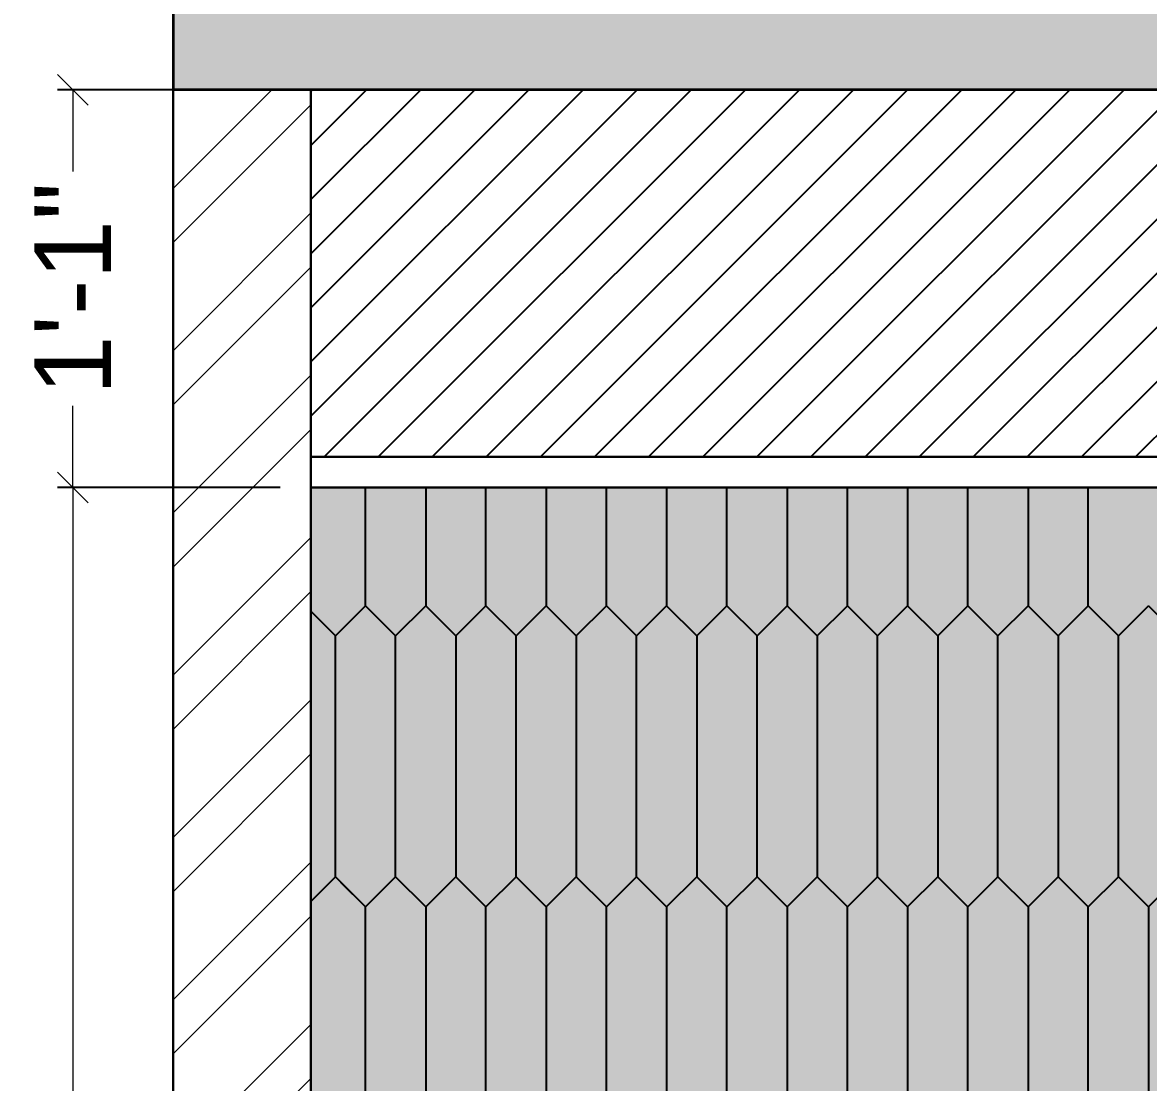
# Model space of a CAD drawing. Header units: millimetres. Extents: x 56222 to 3066687, y -650199 to -121287.
# Drawn here: x 148977.6 to 149014.39, y -183441.85 to -183407.21 of the extents above; entities that cross this region are included whole.
import ezdxf

# ---------------------------------------------------------------- set-up
doc = ezdxf.new("R2010")
doc.units = ezdxf.units.MM
doc.header["$MEASUREMENT"] = 0
doc.header["$PDMODE"] = 35
doc.layers.get('Defpoints').update_dxf_attribs({"color": 220})
for name, color, linetype, lineweight in [('dim05', 1, 'Continuous', 13), ('SECTION ( HATCH  )', 252, 'Continuous', 9), ('wall', 7, 'Continuous', 30), ('XX~SLAB ( BEAM )~ ( DIM )', 7, 'Continuous', 9)]:
    doc.layers.add(name, color=color, linetype=linetype, lineweight=lineweight)
doc.layers.add('hatch', color=253, linetype='Continuous', lineweight=0, transparency=0.4)
doc.styles.add('Arial', font='arial.ttf')
doc.styles.get("Standard").update_dxf_attribs({"font": 'arial.ttf', "height": 6})
doc.dimstyles.new('ISO-25', dxfattribs={"dimtxt": 2.5, "dimasz": 1, "dimexe": 0.5, "dimexo": 1, "dimtad": 0, "dimdec": 1, "dimlunit": 4, "dimtxsty": 'Standard', "dimblk": 'OBLIQUE', "dimcen": 2.5, "dimclrd": 1, "dimclre": 1, "dimclrt": 5, "dimadec": 0, "dimazin": 0, "dimtfac": 1, "dimtdec": 1, "dimtmove": 0, "dimatfit": 3, "dimfxl": 1, "dimlwd": -1, "dimarcsym": 0})

# ---------------------------------------------------------------- blocks, each defined once
blk = doc.blocks.new('_Oblique')
at = {"layer": 'wall', "color": 0, "lineweight": -2}
blk.add_line((-0.5, -0.5), (0.5, 0.5), dxfattribs=at)
blk = doc.blocks.new('*D916')
at = {"layer": 'Defpoints', "color": 0, "lineweight": 25, "transparency": 16777216}
for p in [(148979.239, -183422.411), (148987.018, -183422.411), (148987.018, -183480.167)]:
    blk.add_point(p, dxfattribs=at)
at = {"layer": 'dim05', "color": 1, "linetype": 'Continuous', "lineweight": -2, "transparency": 16777216}
for p, q in [((148986.018, -183422.411), (148978.739, -183422.411)), ((148986.018, -183480.167), (148978.739, -183480.167))]:
    blk.add_line(p, q, dxfattribs=at)
at = {"layer": 'dim05', "color": 1, "linetype": 'Continuous', "transparency": 16777216}
for p, q in [((148979.239, -183422.411), (148979.239, -183446.32)), ((148979.239, -183480.167), (148979.239, -183456.258))]:
    blk.add_line(p, q, dxfattribs=at)
at = {"layer": 'dim05', "color": 1, "transparency": 16777216}
for p, rotation in [((148979.239, -183422.411), 90), ((148979.239, -183480.167), 270)]:
    blk.add_blockref('_Oblique', p, dxfattribs=dict(at, rotation=rotation))
at = {"layer": 'dim05', "color": 5, "lineweight": 25, "transparency": 16777216, "insert": (148979.239, -183451.289), "char_height": 2.5, "attachment_point": 5, "rotation": 90, "style": 'Arial'}
blk.add_mtext('4\'-10"', dxfattribs=at)
blk = doc.blocks.new('*D924')
at = {"layer": 'Defpoints', "color": 0, "lineweight": 25, "transparency": 16777216}
for p in [(148979.239, -183409.411), (148987.018, -183409.411), (148987.018, -183422.411)]:
    blk.add_point(p, dxfattribs=at)
at = {"layer": 'dim05', "color": 1, "linetype": 'Continuous', "lineweight": -2, "transparency": 16777216}
for p, q in [((148986.018, -183409.411), (148978.739, -183409.411)), ((148986.018, -183422.411), (148978.739, -183422.411))]:
    blk.add_line(p, q, dxfattribs=at)
at = {"layer": 'dim05', "color": 1, "linetype": 'Continuous', "transparency": 16777216}
for p, q in [((148979.239, -183409.411), (148979.239, -183412.081)), ((148979.239, -183422.411), (148979.239, -183419.741))]:
    blk.add_line(p, q, dxfattribs=at)
at = {"layer": 'dim05', "color": 1, "transparency": 16777216}
for p, rotation in [((148979.239, -183409.411), 90), ((148979.239, -183422.411), 270)]:
    blk.add_blockref('_Oblique', p, dxfattribs=dict(at, rotation=rotation))
at = {"layer": 'dim05', "color": 5, "lineweight": 25, "transparency": 16777216, "insert": (148979.239, -183415.911), "char_height": 2.5, "attachment_point": 5, "rotation": 90, "style": 'Arial'}
blk.add_mtext('1\'-1"', dxfattribs=at)

msp = doc.modelspace()

# ---------------------------------------------------------------- hatches: boundary and pattern name
at = {"layer": 'hatch'}
h = msp.add_hatch(dxfattribs=at)
h.set_pattern_fill('AR-CONC', color=256, scale=0.5)
h.set_pattern_definition([(50, (3319.8048, -5346.5906), (3.586300913, -0.313760675), [0.375, -4.125]), (355, (3319.8048, -5346.5906), (-0.69375667, 3.76096067), [0.3, -3.3]), (100.4514445, (3320.1037, -5346.6168), (2.892544234, 3.447199955), [0.31870096, -3.50571056]), (46.1842, (3319.805, -5345.5906), (5.33620665, -0.8275964), [0.5625, -6.1875]), (96.6356355, (3320.2495, -5345.6596), (4.67330973, 4.870593), [0.47805171, -5.2585688]), (351.184164, (3319.805, -5345.5906), (4.67330973, 4.870593), [0.45, -4.95]), (21, (3320.3048, -5345.8406), (2.98453526, -2.013094453), [0.375, -4.125]), (326, (3320.3048, -5345.8406), (1.21657666, 3.625750225), [0.3, -3.3]), (71.4514447, (3320.5535, -5346.0084), (4.201111884, 1.612655764), [0.31870095, -3.50571056]), (37.5, (3319.8048, -5346.5906), (0.0607992766, 1.664469269), [0, -3.26, 0, -3.35, 0, -3.3125]), (7.5, (3319.8048, -5346.5906), (1.315347687, 1.97205856), [0, -1.91, 0, -3.185, 0, -1.2625]), (327.5, (3318.6898, -5346.5906), (2.669112181, -0.112774359), [0, -1.25, 0, -3.9, 0, -5.175]), (317.5, (3318.1898, -5346.5906), (2.915930847, 0.500524912), [0, -1.625, 0, -2.59, 0, -3.675])])
h.paths.add_polyline_path([(149066.518, -183409.411), (149066.518, -183404.351), (148982.518, -183404.351), (148982.518, -183409.411)])
at = {"layer": 'hatch', "ltscale": 10}
h = msp.add_hatch(dxfattribs=at)
h.set_pattern_fill('ANSI32', color=256, scale=10, style=0)
h.set_pattern_definition([(45, (3319.805, -5340.6507), (-2.65165043, 2.65165043), []), (45, (3321.5726, -5340.6507), (-2.65165043, 2.65165043), [])])
h.paths.add_polyline_path([(148982.518, -183530.411), (148987.018, -183530.411), (148987.018, -183409.411), (148982.518, -183409.411)])
h.paths.add_polyline_path([(149066.518, -183409.411), (149062.018, -183409.411), (149062.018, -183530.411), (149066.518, -183530.411)])
at = {"layer": 'hatch', "linetype": 'Continuous', "lineweight": 25}
h = msp.add_hatch(dxfattribs=at)
h.set_pattern_fill('ANSI31', color=6, scale=10)
h.set_pattern_definition([(45, (-4402.383, -2517.6737), (-0.8838834765, 0.8838834765), [])])
h.paths.add_polyline_path([(149062.018, -183409.411), (148987.018, -183409.411), (148987.018, -183421.411), (149062.018, -183421.411)])
at = {"layer": 'SECTION ( HATCH  )', "linetype": 'Continuous', "lineweight": 25, "transparency": 33554641}
h = msp.add_hatch(color=34, dxfattribs=at)
h.dxf.hatch_style = 1
h.paths.add_polyline_path([(149026.018, -183422.411), (149024.23, -183422.411), (149024.23, -183426.275), (149025.214, -183427.259), (149026.018, -183426.455)])
h.paths.add_polyline_path([(149024.23, -183426.275), (149024.23, -183422.411), (149022.262, -183422.411), (149022.262, -183426.275), (149023.246, -183427.259)])
h.paths.add_polyline_path([(149022.262, -183426.275), (149022.262, -183422.411), (149020.294, -183422.411), (149020.294, -183426.275), (149021.278, -183427.259)])
h.paths.add_polyline_path([(149020.294, -183426.275), (149020.294, -183422.411), (149018.326, -183422.411), (149018.326, -183426.275), (149019.31, -183427.259)])
h.paths.add_polyline_path([(149018.326, -183422.411), (149016.358, -183422.411), (149016.358, -183426.275), (149017.342, -183427.259), (149018.326, -183426.275)])
h.paths.add_polyline_path([(149016.358, -183422.411), (149014.39, -183422.411), (149014.39, -183426.275), (149015.374, -183427.259), (149016.358, -183426.275)])
h.paths.add_polyline_path([(149014.39, -183422.411), (149012.422, -183422.411), (149012.422, -183426.275), (149013.406, -183427.259), (149014.39, -183426.275)])
h.paths.add_polyline_path([(149012.422, -183422.411), (149010.454, -183422.411), (149010.454, -183426.275), (149011.438, -183427.259), (149012.422, -183426.275)])
h.paths.add_polyline_path([(149010.454, -183422.411), (149008.486, -183422.411), (149008.486, -183426.275), (149009.47, -183427.259), (149010.454, -183426.275)])
h.paths.add_polyline_path([(149008.486, -183422.411), (149006.518, -183422.411), (149006.518, -183426.275), (149007.502, -183427.259), (149008.486, -183426.275)])
h.paths.add_polyline_path([(149006.518, -183422.411), (149004.55, -183422.411), (149004.55, -183426.275), (149005.534, -183427.259), (149006.518, -183426.275)])
h.paths.add_polyline_path([(149004.55, -183422.411), (149002.582, -183422.411), (149002.582, -183426.275), (149003.566, -183427.259), (149004.55, -183426.275)])
h.paths.add_polyline_path([(149002.582, -183422.411), (149000.614, -183422.411), (149000.614, -183426.275), (149001.598, -183427.259), (149002.582, -183426.275)])
h.paths.add_polyline_path([(149000.614, -183422.411), (148998.646, -183422.411), (148998.646, -183426.275), (148999.63, -183427.259), (149000.614, -183426.275)])
h.paths.add_polyline_path([(148998.646, -183422.411), (148996.678, -183422.411), (148996.678, -183426.275), (148997.662, -183427.259), (148998.646, -183426.275)])
h.paths.add_polyline_path([(148996.678, -183422.411), (148994.71, -183422.411), (148994.71, -183426.275), (148995.694, -183427.259), (148996.678, -183426.275)])
h.paths.add_polyline_path([(148994.71, -183422.411), (148992.742, -183422.411), (148992.742, -183426.275), (148993.726, -183427.259), (148994.71, -183426.275)])
h.paths.add_polyline_path([(148992.742, -183422.411), (148990.774, -183422.411), (148990.774, -183426.275), (148991.758, -183427.259), (148992.742, -183426.275)])
h.paths.add_polyline_path([(148990.774, -183422.411), (148988.806, -183422.411), (148988.806, -183426.275), (148989.79, -183427.259), (148990.774, -183426.275)])
h.paths.add_polyline_path([(148988.806, -183422.411), (148987.018, -183422.411), (148987.018, -183426.455), (148987.822, -183427.259), (148988.806, -183426.275)])
h.paths.add_polyline_path([(149026.018, -183426.455), (149025.214, -183427.259), (149025.214, -183435.131), (149026.018, -183435.935)])
h.paths.add_polyline_path([(149025.214, -183427.259), (149024.23, -183426.275), (149023.246, -183427.259), (149023.246, -183435.131), (149024.23, -183436.115), (149025.214, -183435.131)])
h.paths.add_polyline_path([(149023.246, -183427.259), (149022.262, -183426.275), (149021.278, -183427.259), (149021.278, -183435.131), (149022.262, -183436.115), (149023.246, -183435.131)])
h.paths.add_polyline_path([(149021.278, -183427.259), (149020.294, -183426.275), (149019.31, -183427.259), (149019.31, -183435.131), (149020.294, -183436.115), (149021.278, -183435.131)])
h.paths.add_polyline_path([(149019.31, -183427.259), (149018.326, -183426.275), (149017.342, -183427.259), (149017.342, -183435.131), (149018.326, -183436.115), (149019.31, -183435.131)])
h.paths.add_polyline_path([(149017.342, -183427.259), (149016.358, -183426.275), (149015.374, -183427.259), (149015.374, -183435.131), (149016.358, -183436.115), (149017.342, -183435.131)])
h.paths.add_polyline_path([(149015.374, -183427.259), (149014.39, -183426.275), (149013.406, -183427.259), (149013.406, -183435.131), (149014.39, -183436.115), (149015.374, -183435.131)])
h.paths.add_polyline_path([(149013.406, -183427.259), (149012.422, -183426.275), (149011.438, -183427.259), (149011.438, -183435.131), (149012.422, -183436.115), (149013.406, -183435.131)])
h.paths.add_polyline_path([(149011.438, -183427.259), (149010.454, -183426.275), (149009.47, -183427.259), (149009.47, -183435.131), (149010.454, -183436.115), (149011.438, -183435.131)])
h.paths.add_polyline_path([(149009.47, -183427.259), (149008.486, -183426.275), (149007.502, -183427.259), (149007.502, -183435.131), (149008.486, -183436.115), (149009.47, -183435.131)])
h.paths.add_polyline_path([(149007.502, -183427.259), (149006.518, -183426.275), (149005.534, -183427.259), (149005.534, -183435.131), (149006.518, -183436.115), (149007.502, -183435.131)])
h.paths.add_polyline_path([(149005.534, -183427.259), (149004.55, -183426.275), (149003.566, -183427.259), (149003.566, -183435.131), (149004.55, -183436.115), (149005.534, -183435.131)])
h.paths.add_polyline_path([(149003.566, -183427.259), (149002.582, -183426.275), (149001.598, -183427.259), (149001.598, -183435.131), (149002.582, -183436.115), (149003.566, -183435.131)])
h.paths.add_polyline_path([(149001.598, -183427.259), (149000.614, -183426.275), (148999.63, -183427.259), (148999.63, -183435.131), (149000.614, -183436.115), (149001.598, -183435.131)])
h.paths.add_polyline_path([(148999.63, -183427.259), (148998.646, -183426.275), (148997.662, -183427.259), (148997.662, -183435.131), (148998.646, -183436.115), (148999.63, -183435.131)])
h.paths.add_polyline_path([(148997.662, -183427.259), (148996.678, -183426.275), (148995.694, -183427.259), (148995.694, -183435.131), (148996.678, -183436.115), (148997.662, -183435.131)])
h.paths.add_polyline_path([(148995.694, -183427.259), (148994.71, -183426.275), (148993.726, -183427.259), (148993.726, -183435.131), (148994.71, -183436.115), (148995.694, -183435.131)])
h.paths.add_polyline_path([(148993.726, -183427.259), (148992.742, -183426.275), (148991.758, -183427.259), (148991.758, -183435.131), (148992.742, -183436.115), (148993.726, -183435.131)])
h.paths.add_polyline_path([(148991.758, -183427.259), (148990.774, -183426.275), (148989.79, -183427.259), (148989.79, -183435.131), (148990.774, -183436.115), (148991.758, -183435.131)])
h.paths.add_polyline_path([(148989.79, -183427.259), (148988.806, -183426.275), (148987.822, -183427.259), (148987.822, -183435.131), (148988.806, -183436.115), (148989.79, -183435.131)])
h.paths.add_polyline_path([(148987.822, -183427.259), (148987.018, -183426.455), (148987.018, -183435.935), (148987.822, -183435.131)])
h.paths.add_polyline_path([(149026.018, -183435.935), (149025.214, -183435.131), (149024.23, -183436.115), (149024.23, -183443.987), (149025.214, -183444.971), (149026.018, -183444.167)])
h.paths.add_polyline_path([(149024.23, -183436.115), (149023.246, -183435.131), (149022.262, -183436.115), (149022.262, -183443.987), (149023.246, -183444.971), (149024.23, -183443.987)])
h.paths.add_polyline_path([(149022.262, -183436.115), (149021.278, -183435.131), (149020.294, -183436.115), (149020.294, -183443.987), (149021.278, -183444.971), (149022.262, -183443.987)])
h.paths.add_polyline_path([(149020.294, -183436.115), (149019.31, -183435.131), (149018.326, -183436.115), (149018.326, -183443.987), (149019.31, -183444.971), (149020.294, -183443.987)])
h.paths.add_polyline_path([(149018.326, -183436.115), (149017.342, -183435.131), (149016.358, -183436.115), (149016.358, -183443.987), (149017.342, -183444.971), (149018.326, -183443.987)])
h.paths.add_polyline_path([(149016.358, -183436.115), (149015.374, -183435.131), (149014.39, -183436.115), (149014.39, -183443.987), (149015.374, -183444.971), (149016.358, -183443.987)])
h.paths.add_polyline_path([(149014.39, -183436.115), (149013.406, -183435.131), (149012.422, -183436.115), (149012.422, -183443.987), (149013.406, -183444.971), (149014.39, -183443.987)])
h.paths.add_polyline_path([(149012.422, -183436.115), (149011.438, -183435.131), (149010.454, -183436.115), (149010.454, -183443.987), (149011.438, -183444.971), (149012.422, -183443.987)])
h.paths.add_polyline_path([(149010.454, -183436.115), (149009.47, -183435.131), (149008.486, -183436.115), (149008.486, -183443.987), (149009.47, -183444.971), (149010.454, -183443.987)])
h.paths.add_polyline_path([(149008.486, -183436.115), (149007.502, -183435.131), (149006.518, -183436.115), (149006.518, -183443.987), (149007.502, -183444.971), (149008.486, -183443.987)])
h.paths.add_polyline_path([(149006.518, -183436.115), (149005.534, -183435.131), (149004.55, -183436.115), (149004.55, -183443.987), (149005.534, -183444.971), (149006.518, -183443.987)])
h.paths.add_polyline_path([(149004.55, -183436.115), (149003.566, -183435.131), (149002.582, -183436.115), (149002.582, -183443.987), (149003.566, -183444.971), (149004.55, -183443.987)])
h.paths.add_polyline_path([(149002.582, -183436.115), (149001.598, -183435.131), (149000.614, -183436.115), (149000.614, -183443.987), (149001.598, -183444.971), (149002.582, -183443.987)])
h.paths.add_polyline_path([(149000.614, -183436.115), (148999.63, -183435.131), (148998.646, -183436.115), (148998.646, -183443.987), (148999.63, -183444.971), (149000.614, -183443.987)])
h.paths.add_polyline_path([(148998.646, -183436.115), (148997.662, -183435.131), (148996.678, -183436.115), (148996.678, -183443.987), (148997.662, -183444.971), (148998.646, -183443.987)])
h.paths.add_polyline_path([(148996.678, -183436.115), (148995.694, -183435.131), (148994.71, -183436.115), (148994.71, -183443.987), (148995.694, -183444.971), (148996.678, -183443.987)])
h.paths.add_polyline_path([(148994.71, -183436.115), (148993.726, -183435.131), (148992.742, -183436.115), (148992.742, -183443.987), (148993.726, -183444.971), (148994.71, -183443.987)])
h.paths.add_polyline_path([(148992.742, -183436.115), (148991.758, -183435.131), (148990.774, -183436.115), (148990.774, -183443.987), (148991.758, -183444.971), (148992.742, -183443.987)])
h.paths.add_polyline_path([(148990.774, -183436.115), (148989.79, -183435.131), (148988.806, -183436.115), (148988.806, -183443.987), (148989.79, -183444.971), (148990.774, -183443.987)])
h.paths.add_polyline_path([(148988.806, -183436.115), (148987.822, -183435.131), (148987.018, -183435.935), (148987.018, -183444.167), (148987.822, -183444.971), (148988.806, -183443.987)])
h.paths.add_polyline_path([(149026.018, -183444.167), (149025.214, -183444.971), (149025.214, -183452.843), (149026.018, -183453.647)])
h.paths.add_polyline_path([(149025.214, -183444.971), (149024.23, -183443.987), (149023.246, -183444.971), (149023.246, -183452.843), (149024.23, -183453.827), (149025.214, -183452.843)])
h.paths.add_polyline_path([(149023.246, -183444.971), (149022.262, -183443.987), (149021.278, -183444.971), (149021.278, -183452.843), (149022.262, -183453.827), (149023.246, -183452.843)])
h.paths.add_polyline_path([(149021.278, -183444.971), (149020.294, -183443.987), (149019.31, -183444.971), (149019.31, -183452.843), (149020.294, -183453.827), (149021.278, -183452.843)])
h.paths.add_polyline_path([(149019.31, -183444.971), (149018.326, -183443.987), (149017.342, -183444.971), (149017.342, -183452.843), (149018.326, -183453.827), (149019.31, -183452.843)])
h.paths.add_polyline_path([(149017.342, -183444.971), (149016.358, -183443.987), (149015.374, -183444.971), (149015.374, -183452.843), (149016.358, -183453.827), (149017.342, -183452.843)])
h.paths.add_polyline_path([(149015.374, -183444.971), (149014.39, -183443.987), (149013.406, -183444.971), (149013.406, -183452.843), (149014.39, -183453.827), (149015.374, -183452.843)])
h.paths.add_polyline_path([(149013.406, -183444.971), (149012.422, -183443.987), (149011.438, -183444.971), (149011.438, -183452.843), (149012.422, -183453.827), (149013.406, -183452.843)])
h.paths.add_polyline_path([(149011.438, -183444.971), (149010.454, -183443.987), (149009.47, -183444.971), (149009.47, -183452.843), (149010.454, -183453.827), (149011.438, -183452.843)])
h.paths.add_polyline_path([(149009.47, -183444.971), (149008.486, -183443.987), (149007.502, -183444.971), (149007.502, -183452.843), (149008.486, -183453.827), (149009.47, -183452.843)])
h.paths.add_polyline_path([(149007.502, -183444.971), (149006.518, -183443.987), (149005.534, -183444.971), (149005.534, -183452.843), (149006.518, -183453.827), (149007.502, -183452.843)])
h.paths.add_polyline_path([(149005.534, -183444.971), (149004.55, -183443.987), (149003.566, -183444.971), (149003.566, -183452.843), (149004.55, -183453.827), (149005.534, -183452.843)])
h.paths.add_polyline_path([(149003.566, -183444.971), (149002.582, -183443.987), (149001.598, -183444.971), (149001.598, -183452.843), (149002.582, -183453.827), (149003.566, -183452.843)])
h.paths.add_polyline_path([(149001.598, -183444.971), (149000.614, -183443.987), (148999.63, -183444.971), (148999.63, -183452.843), (149000.614, -183453.827), (149001.598, -183452.843)])
h.paths.add_polyline_path([(148999.63, -183444.971), (148998.646, -183443.987), (148997.662, -183444.971), (148997.662, -183452.843), (148998.646, -183453.827), (148999.63, -183452.843)])
h.paths.add_polyline_path([(148997.662, -183444.971), (148996.678, -183443.987), (148995.694, -183444.971), (148995.694, -183452.843), (148996.678, -183453.827), (148997.662, -183452.843)])
h.paths.add_polyline_path([(148995.694, -183444.971), (148994.71, -183443.987), (148993.726, -183444.971), (148993.726, -183452.843), (148994.71, -183453.827), (148995.694, -183452.843)])
h.paths.add_polyline_path([(148993.726, -183444.971), (148992.742, -183443.987), (148991.758, -183444.971), (148991.758, -183452.843), (148992.742, -183453.827), (148993.726, -183452.843)])
h.paths.add_polyline_path([(148991.758, -183444.971), (148990.774, -183443.987), (148989.79, -183444.971), (148989.79, -183452.843), (148990.774, -183453.827), (148991.758, -183452.843)])
h.paths.add_polyline_path([(148989.79, -183444.971), (148988.806, -183443.987), (148987.822, -183444.971), (148987.822, -183452.843), (148988.806, -183453.827), (148989.79, -183452.843)])
h.paths.add_polyline_path([(148987.822, -183444.971), (148987.018, -183444.167), (148987.018, -183453.647), (148987.822, -183452.843)])
h.paths.add_polyline_path([(149026.018, -183453.647), (149025.214, -183452.843), (149024.23, -183453.827), (149024.23, -183461.699), (149025.214, -183462.683), (149026.018, -183461.879)])
h.paths.add_polyline_path([(149024.23, -183453.827), (149023.246, -183452.843), (149022.262, -183453.827), (149022.262, -183461.699), (149023.246, -183462.683), (149024.23, -183461.699)])
h.paths.add_polyline_path([(149022.262, -183453.827), (149021.278, -183452.843), (149020.294, -183453.827), (149020.294, -183461.699), (149021.278, -183462.683), (149022.262, -183461.699)])
h.paths.add_polyline_path([(149020.294, -183453.827), (149019.31, -183452.843), (149018.326, -183453.827), (149018.326, -183461.699), (149019.31, -183462.683), (149020.294, -183461.699)])
h.paths.add_polyline_path([(149018.326, -183453.827), (149017.342, -183452.843), (149016.358, -183453.827), (149016.358, -183461.699), (149017.342, -183462.683), (149018.326, -183461.699)])
h.paths.add_polyline_path([(149016.358, -183453.827), (149015.374, -183452.843), (149014.39, -183453.827), (149014.39, -183461.699), (149015.374, -183462.683), (149016.358, -183461.699)])
h.paths.add_polyline_path([(149014.39, -183453.827), (149013.406, -183452.843), (149012.422, -183453.827), (149012.422, -183461.699), (149013.406, -183462.683), (149014.39, -183461.699)])
h.paths.add_polyline_path([(149012.422, -183453.827), (149011.438, -183452.843), (149010.454, -183453.827), (149010.454, -183461.699), (149011.438, -183462.683), (149012.422, -183461.699)])
h.paths.add_polyline_path([(149010.454, -183453.827), (149009.47, -183452.843), (149008.486, -183453.827), (149008.486, -183461.699), (149009.47, -183462.683), (149010.454, -183461.699)])
h.paths.add_polyline_path([(149008.486, -183453.827), (149007.502, -183452.843), (149006.518, -183453.827), (149006.518, -183461.699), (149007.502, -183462.683), (149008.486, -183461.699)])
h.paths.add_polyline_path([(149006.518, -183453.827), (149005.534, -183452.843), (149004.55, -183453.827), (149004.55, -183461.699), (149005.534, -183462.683), (149006.518, -183461.699)])
h.paths.add_polyline_path([(149004.55, -183453.827), (149003.566, -183452.843), (149002.582, -183453.827), (149002.582, -183461.699), (149003.566, -183462.683), (149004.55, -183461.699)])
h.paths.add_polyline_path([(149002.582, -183453.827), (149001.598, -183452.843), (149000.614, -183453.827), (149000.614, -183461.699), (149001.598, -183462.683), (149002.582, -183461.699)])
h.paths.add_polyline_path([(149000.614, -183453.827), (148999.63, -183452.843), (148998.646, -183453.827), (148998.646, -183461.699), (148999.63, -183462.683), (149000.614, -183461.699)])
h.paths.add_polyline_path([(148998.646, -183453.827), (148997.662, -183452.843), (148996.678, -183453.827), (148996.678, -183461.699), (148997.662, -183462.683), (148998.646, -183461.699)])
h.paths.add_polyline_path([(148996.678, -183453.827), (148995.694, -183452.843), (148994.71, -183453.827), (148994.71, -183461.699), (148995.694, -183462.683), (148996.678, -183461.699)])
h.paths.add_polyline_path([(148994.71, -183453.827), (148993.726, -183452.843), (148992.742, -183453.827), (148992.742, -183461.699), (148993.726, -183462.683), (148994.71, -183461.699)])
h.paths.add_polyline_path([(148992.742, -183453.827), (148991.758, -183452.843), (148990.774, -183453.827), (148990.774, -183461.699), (148991.758, -183462.683), (148992.742, -183461.699)])
h.paths.add_polyline_path([(148990.774, -183453.827), (148989.79, -183452.843), (148988.806, -183453.827), (148988.806, -183461.699), (148989.79, -183462.683), (148990.774, -183461.699)])
h.paths.add_polyline_path([(148988.806, -183453.827), (148988.002, -183453.023), (148987.822, -183452.843), (148987.018, -183453.647), (148987.018, -183461.879), (148987.822, -183462.683), (148988.806, -183461.699)])
h.paths.add_polyline_path([(149026.018, -183461.879), (149025.214, -183462.683), (149025.214, -183470.555), (149026.018, -183471.359)])
h.paths.add_polyline_path([(149025.214, -183462.683), (149024.23, -183461.699), (149023.246, -183462.683), (149023.246, -183470.555), (149024.23, -183471.539), (149025.214, -183470.555)])
h.paths.add_polyline_path([(149023.246, -183462.683), (149022.262, -183461.699), (149021.278, -183462.683), (149021.278, -183470.555), (149022.262, -183471.539), (149023.246, -183470.555)])
h.paths.add_polyline_path([(149021.278, -183462.683), (149020.294, -183461.699), (149019.31, -183462.683), (149019.31, -183470.555), (149020.294, -183471.539), (149021.278, -183470.555)])
h.paths.add_polyline_path([(149019.31, -183462.683), (149018.326, -183461.699), (149017.342, -183462.683), (149017.342, -183470.555), (149018.326, -183471.539), (149019.31, -183470.555)])
h.paths.add_polyline_path([(149017.342, -183462.683), (149016.358, -183461.699), (149015.374, -183462.683), (149015.374, -183470.555), (149016.358, -183471.539), (149017.342, -183470.555)])
h.paths.add_polyline_path([(149015.374, -183462.683), (149014.39, -183461.699), (149013.406, -183462.683), (149013.406, -183470.555), (149014.39, -183471.539), (149015.374, -183470.555)])
h.paths.add_polyline_path([(149013.406, -183462.683), (149012.422, -183461.699), (149011.438, -183462.683), (149011.438, -183470.555), (149012.422, -183471.539), (149013.406, -183470.555)])
h.paths.add_polyline_path([(149011.438, -183462.683), (149010.454, -183461.699), (149009.47, -183462.683), (149009.47, -183470.555), (149010.454, -183471.539), (149011.438, -183470.555)])
h.paths.add_polyline_path([(149009.47, -183462.683), (149008.486, -183461.699), (149007.502, -183462.683), (149007.502, -183470.555), (149008.486, -183471.539), (149009.47, -183470.555)])
h.paths.add_polyline_path([(149007.502, -183462.683), (149006.518, -183461.699), (149005.534, -183462.683), (149005.534, -183470.555), (149006.518, -183471.539), (149007.502, -183470.555)])
h.paths.add_polyline_path([(149005.534, -183462.683), (149004.55, -183461.699), (149003.566, -183462.683), (149003.566, -183470.555), (149004.55, -183471.539), (149005.534, -183470.555)])
h.paths.add_polyline_path([(149003.566, -183462.683), (149002.582, -183461.699), (149001.598, -183462.683), (149001.598, -183470.555), (149002.582, -183471.539), (149003.566, -183470.555)])
h.paths.add_polyline_path([(149001.598, -183462.683), (149000.614, -183461.699), (148999.63, -183462.683), (148999.63, -183470.555), (149000.614, -183471.539), (149001.598, -183470.555)])
h.paths.add_polyline_path([(148999.63, -183462.683), (148998.646, -183461.699), (148997.662, -183462.683), (148997.662, -183470.555), (148998.646, -183471.539), (148999.63, -183470.555)])
h.paths.add_polyline_path([(148997.662, -183462.683), (148996.678, -183461.699), (148995.694, -183462.683), (148995.694, -183470.555), (148996.678, -183471.539), (148997.662, -183470.555)])
h.paths.add_polyline_path([(148995.694, -183462.683), (148994.71, -183461.699), (148993.726, -183462.683), (148993.726, -183470.555), (148994.71, -183471.539), (148995.694, -183470.555)])
h.paths.add_polyline_path([(148993.726, -183462.683), (148992.742, -183461.699), (148991.758, -183462.683), (148991.758, -183470.555), (148992.742, -183471.539), (148993.726, -183470.555)])
h.paths.add_polyline_path([(148991.758, -183462.683), (148990.774, -183461.699), (148989.79, -183462.683), (148989.79, -183470.555), (148990.774, -183471.539), (148991.758, -183470.555)])
h.paths.add_polyline_path([(148989.79, -183462.683), (148988.806, -183461.699), (148987.822, -183462.683), (148987.822, -183470.555), (148988.806, -183471.539), (148989.79, -183470.555)])
h.paths.add_polyline_path([(148987.822, -183462.683), (148987.018, -183461.879), (148987.018, -183471.359), (148987.822, -183470.555)])
h.paths.add_polyline_path([(149026.018, -183471.359), (149025.214, -183470.555), (149024.23, -183471.539), (149024.23, -183480.167), (149026.018, -183480.167)])
h.paths.add_polyline_path([(149024.23, -183471.539), (149023.246, -183470.555), (149022.262, -183471.539), (149022.262, -183480.167), (149024.23, -183480.167)])
h.paths.add_polyline_path([(149022.262, -183471.539), (149021.278, -183470.555), (149020.294, -183471.539), (149020.294, -183480.167), (149022.262, -183480.167)])
h.paths.add_polyline_path([(149020.294, -183471.539), (149019.31, -183470.555), (149018.326, -183471.539), (149018.326, -183480.167), (149020.294, -183480.167)])
h.paths.add_polyline_path([(149018.326, -183471.539), (149017.342, -183470.555), (149016.358, -183471.539), (149016.358, -183480.167), (149018.326, -183480.167)])
h.paths.add_polyline_path([(149016.358, -183471.539), (149015.374, -183470.555), (149014.39, -183471.539), (149014.39, -183480.167), (149016.358, -183480.167)])
h.paths.add_polyline_path([(149012.422, -183471.539), (149011.438, -183470.555), (149010.454, -183471.539), (149010.454, -183480.167), (149012.422, -183480.167)])
h.paths.add_polyline_path([(149014.39, -183471.539), (149013.406, -183470.555), (149012.422, -183471.539), (149012.422, -183480.167), (149014.39, -183480.167)])
h.paths.add_polyline_path([(149010.454, -183471.539), (149009.47, -183470.555), (149008.486, -183471.539), (149008.486, -183480.167), (149010.454, -183480.167)])
h.paths.add_polyline_path([(149008.486, -183471.539), (149007.502, -183470.555), (149006.518, -183471.539), (149006.518, -183480.167), (149008.486, -183480.167)])
h.paths.add_polyline_path([(149006.518, -183471.539), (149005.534, -183470.555), (149004.55, -183471.539), (149004.55, -183480.167), (149006.518, -183480.167)])
h.paths.add_polyline_path([(149004.55, -183471.539), (149003.566, -183470.555), (149002.582, -183471.539), (149002.582, -183480.167), (149004.55, -183480.167)])
h.paths.add_polyline_path([(149002.582, -183471.539), (149001.598, -183470.555), (149000.614, -183471.539), (149000.614, -183480.167), (149002.582, -183480.167)])
h.paths.add_polyline_path([(149000.614, -183471.539), (148999.63, -183470.555), (148998.646, -183471.539), (148998.646, -183480.167), (149000.614, -183480.167)])
h.paths.add_polyline_path([(148998.646, -183471.539), (148997.662, -183470.555), (148996.678, -183471.539), (148996.678, -183480.167), (148998.646, -183480.167)])
h.paths.add_polyline_path([(148996.678, -183471.539), (148995.694, -183470.555), (148994.71, -183471.539), (148994.71, -183480.167), (148996.678, -183480.167)])
h.paths.add_polyline_path([(148994.71, -183471.539), (148993.726, -183470.555), (148992.742, -183471.539), (148992.742, -183480.167), (148994.71, -183480.167)])
h.paths.add_polyline_path([(148992.742, -183471.539), (148991.758, -183470.555), (148990.774, -183471.539), (148990.774, -183480.167), (148992.742, -183480.167)])
h.paths.add_polyline_path([(148990.774, -183471.539), (148989.79, -183470.555), (148988.806, -183471.539), (148988.806, -183480.167), (148990.774, -183480.167)])
h.paths.add_polyline_path([(148988.806, -183471.539), (148988.002, -183470.735), (148987.822, -183470.555), (148987.018, -183471.359), (148987.018, -183480.167), (148988.806, -183480.167)])

# ---------------------------------------------------------------- linework, layer by layer
at = {"color": 6, "lineweight": 30}
for p, q in [((149062.018, -183421.411, -0.5), (148987.018, -183421.411, -0.5)), ((149062.018, -183422.411, -0.5), (148987.018, -183422.411, -0.5))]:
    msp.add_line(p, q, dxfattribs=at)
at = {"layer": 'dim05', "color": 1, "lineweight": 35}
for p in [(148982.518, -183404.351, -0.5), (149066.518, -183409.411, -0.5)]:
    msp.add_line(p, (148982.518, -183409.411, -0.5), dxfattribs=at)
at = {"layer": 'wall', "lineweight": 30}
for p, q in [((148982.518, -183409.411, -0.5), (148982.518, -183530.411, -0.5)), ((148987.018, -183409.411, -0.5), (148987.018, -183530.411, -0.5))]:
    msp.add_line(p, q, dxfattribs=at)
at = {"layer": 'XX~SLAB ( BEAM )~ ( DIM )', "color": 33, "lineweight": 25, "true_color": 0xbea383}
for p, q in [((148988.806, -183426.275, -0.5), (148988.806, -183422.411, -0.5)), ((148988.806, -183426.275, -0.5), (148987.822, -183427.259, -0.5)), ((148988.806, -183426.275, -0.5), (148987.822, -183427.259, -0.5)), ((148987.822, -183427.259, -0.5), (148988.806, -183426.275, -0.5)), ((148988.806, -183426.275, -0.5), (148987.822, -183427.259, -0.5)), ((148988.806, -183426.275, -0.5), (148987.822, -183427.259, -0.5)), ((148987.822, -183427.259, -0.5), (148988.806, -183426.275, -0.5)), ((148988.806, -183426.275, -0.5), (148987.822, -183427.259, -0.5)), ((148988.806, -183426.275, -0.5), (148987.822, -183427.259, -0.5)), ((148987.822, -183427.259, -0.5), (148988.806, -183426.275, -0.5)), ((148988.806, -183426.275, -0.5), (148987.822, -183427.259, -0.5)), ((148988.806, -183426.275, -0.5), (148987.822, -183427.259, -0.5)), ((148987.822, -183427.259, -0.5), (148988.806, -183426.275, -0.5)), ((148988.806, -183426.275, -0.5), (148989.79, -183427.259, -0.5)), ((148988.806, -183426.275, -0.5), (148989.79, -183427.259, -0.5)), ((148988.806, -183426.275, -0.5), (148989.79, -183427.259, -0.5)), ((148988.806, -183426.275, -0.5), (148989.79, -183427.259, -0.5)), ((148988.806, -183426.275, -0.5), (148989.79, -183427.259, -0.5)), ((148988.806, -183426.275, -0.5), (148989.79, -183427.259, -0.5)), ((148988.806, -183426.275, -0.5), (148989.79, -183427.259, -0.5)), ((148988.806, -183426.275, -0.5), (148989.79, -183427.259, -0.5)), ((148989.79, -183427.259, -0.5), (148988.806, -183426.275, -0.5)), ((148990.774, -183426.275, -0.5), (148989.79, -183427.259, -0.5)), ((148990.774, -183426.275, -0.5), (148989.79, -183427.259, -0.5)), ((148990.774, -183426.275, -0.5), (148989.79, -183427.259, -0.5)), ((148990.774, -183426.275, -0.5), (148989.79, -183427.259, -0.5)), ((148990.774, -183426.275, -0.5), (148989.79, -183427.259, -0.5)), ((148989.79, -183427.259, -0.5), (148990.774, -183426.275, -0.5)), ((148990.774, -183426.275, -0.5), (148991.758, -183427.259, -0.5)), ((148990.774, -183426.275, -0.5), (148991.758, -183427.259, -0.5)), ((148990.774, -183426.275, -0.5), (148991.758, -183427.259, -0.5)), ((148990.774, -183426.275, -0.5), (148991.758, -183427.259, -0.5)), ((148990.774, -183426.275, -0.5), (148991.758, -183427.259, -0.5)), ((148991.758, -183427.259, -0.5), (148990.774, -183426.275, -0.5)), ((148992.742, -183426.275, -0.5), (148991.758, -183427.259, -0.5)), ((148992.742, -183426.275, -0.5), (148991.758, -183427.259, -0.5)), ((148992.742, -183426.275, -0.5), (148991.758, -183427.259, -0.5)), ((148992.742, -183426.275, -0.5), (148991.758, -183427.259, -0.5)), ((148992.742, -183426.275, -0.5), (148991.758, -183427.259, -0.5)), ((148991.758, -183427.259, -0.5), (148992.742, -183426.275, -0.5)), ((148992.742, -183426.275, -0.5), (148993.726, -183427.259, -0.5)), ((148992.742, -183426.275, -0.5), (148993.726, -183427.259, -0.5)), ((148992.742, -183426.275, -0.5), (148993.726, -183427.259, -0.5)), ((148992.742, -183426.275, -0.5), (148993.726, -183427.259, -0.5)), ((148992.742, -183426.275, -0.5), (148993.726, -183427.259, -0.5)), ((148993.726, -183427.259, -0.5), (148992.742, -183426.275, -0.5)), ((148994.71, -183426.275, -0.5), (148993.726, -183427.259, -0.5)), ((148994.71, -183426.275, -0.5), (148993.726, -183427.259, -0.5)), ((148994.71, -183426.275, -0.5), (148993.726, -183427.259, -0.5)), ((148994.71, -183426.275, -0.5), (148993.726, -183427.259, -0.5)), ((148994.71, -183426.275, -0.5), (148993.726, -183427.259, -0.5)), ((148993.726, -183427.259, -0.5), (148994.71, -183426.275, -0.5)), ((148994.71, -183426.275, -0.5), (148995.694, -183427.259, -0.5)), ((148994.71, -183426.275, -0.5), (148995.694, -183427.259, -0.5)), ((148994.71, -183426.275, -0.5), (148995.694, -183427.259, -0.5)), ((148994.71, -183426.275, -0.5), (148995.694, -183427.259, -0.5)), ((148994.71, -183426.275, -0.5), (148995.694, -183427.259, -0.5)), ((148995.694, -183427.259, -0.5), (148994.71, -183426.275, -0.5)), ((148996.678, -183426.275, -0.5), (148995.694, -183427.259, -0.5)), ((148996.678, -183426.275, -0.5), (148995.694, -183427.259, -0.5)), ((148996.678, -183426.275, -0.5), (148995.694, -183427.259, -0.5)), ((148996.678, -183426.275, -0.5), (148995.694, -183427.259, -0.5)), ((148996.678, -183426.275, -0.5), (148995.694, -183427.259, -0.5)), ((148995.694, -183427.259, -0.5), (148996.678, -183426.275, -0.5)), ((148996.678, -183426.275, -0.5), (148997.662, -183427.259, -0.5)), ((148996.678, -183426.275, -0.5), (148997.662, -183427.259, -0.5)), ((148996.678, -183426.275, -0.5), (148997.662, -183427.259, -0.5)), ((148996.678, -183426.275, -0.5), (148997.662, -183427.259, -0.5)), ((148996.678, -183426.275, -0.5), (148997.662, -183427.259, -0.5)), ((148997.662, -183427.259, -0.5), (148996.678, -183426.275, -0.5)), ((148998.646, -183426.275, -0.5), (148997.662, -183427.259, -0.5)), ((148998.646, -183426.275, -0.5), (148997.662, -183427.259, -0.5)), ((148998.646, -183426.275, -0.5), (148997.662, -183427.259, -0.5)), ((148998.646, -183426.275, -0.5), (148997.662, -183427.259, -0.5)), ((148998.646, -183426.275, -0.5), (148997.662, -183427.259, -0.5)), ((148997.662, -183427.259, -0.5), (148998.646, -183426.275, -0.5)), ((148998.646, -183426.275, -0.5), (148999.63, -183427.259, -0.5)), ((148998.646, -183426.275, -0.5), (148999.63, -183427.259, -0.5)), ((148998.646, -183426.275, -0.5), (148999.63, -183427.259, -0.5)), ((148998.646, -183426.275, -0.5), (148999.63, -183427.259, -0.5)), ((148998.646, -183426.275, -0.5), (148999.63, -183427.259, -0.5)), ((148999.63, -183427.259, -0.5), (148998.646, -183426.275, -0.5)), ((149000.614, -183426.275, -0.5), (148999.63, -183427.259, -0.5)), ((149000.614, -183426.275, -0.5), (148999.63, -183427.259, -0.5)), ((149000.614, -183426.275, -0.5), (148999.63, -183427.259, -0.5)), ((149000.614, -183426.275, -0.5), (148999.63, -183427.259, -0.5)), ((149000.614, -183426.275, -0.5), (148999.63, -183427.259, -0.5)), ((148999.63, -183427.259, -0.5), (149000.614, -183426.275, -0.5)), ((149000.614, -183426.275, -0.5), (149001.598, -183427.259, -0.5)), ((149000.614, -183426.275, -0.5), (149001.598, -183427.259, -0.5)), ((149000.614, -183426.275, -0.5), (149001.598, -183427.259, -0.5)), ((149000.614, -183426.275, -0.5), (149001.598, -183427.259, -0.5)), ((149000.614, -183426.275, -0.5), (149001.598, -183427.259, -0.5)), ((149001.598, -183427.259, -0.5), (149000.614, -183426.275, -0.5)), ((149002.582, -183426.275, -0.5), (149001.598, -183427.259, -0.5)), ((149002.582, -183426.275, -0.5), (149001.598, -183427.259, -0.5)), ((149002.582, -183426.275, -0.5), (149001.598, -183427.259, -0.5)), ((149002.582, -183426.275, -0.5), (149001.598, -183427.259, -0.5)), ((149002.582, -183426.275, -0.5), (149001.598, -183427.259, -0.5)), ((149001.598, -183427.259, -0.5), (149002.582, -183426.275, -0.5)), ((149002.582, -183426.275, -0.5), (149003.566, -183427.259, -0.5)), ((149002.582, -183426.275, -0.5), (149003.566, -183427.259, -0.5)), ((149002.582, -183426.275, -0.5), (149003.566, -183427.259, -0.5)), ((149002.582, -183426.275, -0.5), (149003.566, -183427.259, -0.5)), ((149002.582, -183426.275, -0.5), (149003.566, -183427.259, -0.5)), ((149003.566, -183427.259, -0.5), (149002.582, -183426.275, -0.5)), ((149004.55, -183426.275, -0.5), (149003.566, -183427.259, -0.5)), ((149004.55, -183426.275, -0.5), (149003.566, -183427.259, -0.5)), ((149004.55, -183426.275, -0.5), (149003.566, -183427.259, -0.5)), ((149004.55, -183426.275, -0.5), (149003.566, -183427.259, -0.5)), ((149004.55, -183426.275, -0.5), (149003.566, -183427.259, -0.5)), ((149003.566, -183427.259, -0.5), (149004.55, -183426.275, -0.5)), ((149004.55, -183426.275, -0.5), (149005.534, -183427.259, -0.5)), ((149004.55, -183426.275, -0.5), (149005.534, -183427.259, -0.5)), ((149004.55, -183426.275, -0.5), (149005.534, -183427.259, -0.5)), ((149004.55, -183426.275, -0.5), (149005.534, -183427.259, -0.5)), ((149004.55, -183426.275, -0.5), (149005.534, -183427.259, -0.5)), ((149005.534, -183427.259, -0.5), (149004.55, -183426.275, -0.5)), ((149006.518, -183426.275, -0.5), (149005.534, -183427.259, -0.5)), ((149006.518, -183426.275, -0.5), (149005.534, -183427.259, -0.5)), ((149006.518, -183426.275, -0.5), (149005.534, -183427.259, -0.5)), ((149006.518, -183426.275, -0.5), (149005.534, -183427.259, -0.5)), ((149006.518, -183426.275, -0.5), (149005.534, -183427.259, -0.5)), ((149005.534, -183427.259, -0.5), (149006.518, -183426.275, -0.5)), ((149006.518, -183426.275, -0.5), (149007.502, -183427.259, -0.5)), ((149006.518, -183426.275, -0.5), (149007.502, -183427.259, -0.5)), ((149006.518, -183426.275, -0.5), (149007.502, -183427.259, -0.5)), ((149006.518, -183426.275, -0.5), (149007.502, -183427.259, -0.5)), ((149006.518, -183426.275, -0.5), (149007.502, -183427.259, -0.5)), ((149007.502, -183427.259, -0.5), (149006.518, -183426.275, -0.5)), ((149008.486, -183426.275, -0.5), (149007.502, -183427.259, -0.5)), ((149008.486, -183426.275, -0.5), (149007.502, -183427.259, -0.5)), ((149008.486, -183426.275, -0.5), (149007.502, -183427.259, -0.5)), ((149008.486, -183426.275, -0.5), (149007.502, -183427.259, -0.5)), ((149008.486, -183426.275, -0.5), (149007.502, -183427.259, -0.5)), ((149007.502, -183427.259, -0.5), (149008.486, -183426.275, -0.5)), ((149008.486, -183426.275, -0.5), (149009.47, -183427.259, -0.5)), ((149008.486, -183426.275, -0.5), (149009.47, -183427.259, -0.5)), ((149008.486, -183426.275, -0.5), (149009.47, -183427.259, -0.5)), ((149008.486, -183426.275, -0.5), (149009.47, -183427.259, -0.5)), ((149008.486, -183426.275, -0.5), (149009.47, -183427.259, -0.5)), ((149009.47, -183427.259, -0.5), (149008.486, -183426.275, -0.5)), ((149010.454, -183426.275, -0.5), (149009.47, -183427.259, -0.5)), ((149010.454, -183426.275, -0.5), (149009.47, -183427.259, -0.5)), ((149010.454, -183426.275, -0.5), (149009.47, -183427.259, -0.5)), ((149010.454, -183426.275, -0.5), (149009.47, -183427.259, -0.5)), ((149010.454, -183426.275, -0.5), (149009.47, -183427.259, -0.5)), ((149009.47, -183427.259, -0.5), (149010.454, -183426.275, -0.5)), ((149010.454, -183426.275, -0.5), (149011.438, -183427.259, -0.5)), ((149010.454, -183426.275, -0.5), (149011.438, -183427.259, -0.5)), ((149010.454, -183426.275, -0.5), (149011.438, -183427.259, -0.5)), ((149010.454, -183426.275, -0.5), (149011.438, -183427.259, -0.5)), ((149010.454, -183426.275, -0.5), (149011.438, -183427.259, -0.5)), ((149011.438, -183427.259, -0.5), (149010.454, -183426.275, -0.5)), ((149012.422, -183426.275, -0.5), (149011.438, -183427.259, -0.5)), ((149012.422, -183426.275, -0.5), (149011.438, -183427.259, -0.5)), ((149012.422, -183426.275, -0.5), (149011.438, -183427.259, -0.5)), ((149012.422, -183426.275, -0.5), (149011.438, -183427.259, -0.5)), ((149012.422, -183426.275, -0.5), (149011.438, -183427.259, -0.5)), ((149011.438, -183427.259, -0.5), (149012.422, -183426.275, -0.5)), ((149012.422, -183426.275, -0.5), (149013.406, -183427.259, -0.5)), ((149012.422, -183426.275, -0.5), (149013.406, -183427.259, -0.5)), ((149012.422, -183426.275, -0.5), (149013.406, -183427.259, -0.5)), ((149012.422, -183426.275, -0.5), (149013.406, -183427.259, -0.5)), ((149012.422, -183426.275, -0.5), (149013.406, -183427.259, -0.5)), ((149013.406, -183427.259, -0.5), (149012.422, -183426.275, -0.5)), ((149014.39, -183426.275, -0.5), (149013.406, -183427.259, -0.5)), ((149014.39, -183426.275, -0.5), (149013.406, -183427.259, -0.5)), ((149014.39, -183426.275, -0.5), (149013.406, -183427.259, -0.5)), ((149014.39, -183426.275, -0.5), (149013.406, -183427.259, -0.5)), ((149014.39, -183426.275, -0.5), (149013.406, -183427.259, -0.5)), ((149013.406, -183427.259, -0.5), (149014.39, -183426.275, -0.5)), ((149014.39, -183426.275, -0.5), (149015.374, -183427.259, -0.5)), ((148987.018, -183426.455, -0.5), (148987.822, -183427.259, -0.5)), ((148987.018, -183426.455, -0.5), (148987.822, -183427.259, -0.5)), ((148987.822, -183427.259, -0.5), (148987.018, -183426.455, -0.5)), ((148987.018, -183426.455, -0.5), (148987.822, -183427.259, -0.5)), ((148987.018, -183426.455, -0.5), (148987.822, -183427.259, -0.5)), ((148987.822, -183427.259, -0.5), (148987.018, -183426.455, -0.5)), ((148987.018, -183426.455, -0.5), (148987.822, -183427.259, -0.5)), ((148987.018, -183426.455, -0.5), (148987.822, -183427.259, -0.5)), ((148987.822, -183427.259, -0.5), (148987.018, -183426.455, -0.5)), ((148987.018, -183426.455, -0.5), (148987.822, -183427.259, -0.5)), ((148987.018, -183426.455, -0.5), (148987.822, -183427.259, -0.5)), ((148987.822, -183427.259, -0.5), (148987.018, -183426.455, -0.5)), ((148987.822, -183435.131, -0.5), (148987.822, -183427.259, -0.5)), ((148987.822, -183435.131, -0.5), (148987.822, -183427.259, -0.5)), ((148989.79, -183435.131, -0.5), (148989.79, -183427.259, -0.5)), ((148987.822, -183435.131, -0.5), (148987.018, -183435.935, -0.5)), ((148987.822, -183435.131, -0.5), (148987.018, -183435.935, -0.5)), ((148987.018, -183435.935, -0.5), (148987.822, -183435.131, -0.5)), ((148987.822, -183435.131, -0.5), (148987.018, -183435.935, -0.5)), ((148987.822, -183435.131, -0.5), (148987.018, -183435.935, -0.5)), ((148987.018, -183435.935, -0.5), (148987.822, -183435.131, -0.5)), ((148987.822, -183435.131, -0.5), (148988.806, -183436.115, -0.5)), ((148987.822, -183435.131, -0.5), (148988.806, -183436.115, -0.5)), ((148987.822, -183435.131, -0.5), (148988.806, -183436.115, -0.5)), ((148987.822, -183435.131, -0.5), (148988.806, -183436.115, -0.5)), ((148989.79, -183435.131, -0.5), (148988.806, -183436.115, -0.5)), ((148989.79, -183435.131, -0.5), (148988.806, -183436.115, -0.5)), ((148988.806, -183436.115, -0.5), (148989.79, -183435.131, -0.5)), ((148989.79, -183435.131, -0.5), (148988.806, -183436.115, -0.5)), ((148988.806, -183436.115, -0.5), (148989.79, -183435.131, -0.5)), ((148989.79, -183435.131, -0.5), (148990.774, -183436.115, -0.5)), ((148989.79, -183435.131, -0.5), (148990.774, -183436.115, -0.5)), ((148989.79, -183435.131, -0.5), (148990.774, -183436.115, -0.5)), ((148990.774, -183436.115, -0.5), (148989.79, -183435.131, -0.5)), ((148991.758, -183435.131, -0.5), (148990.774, -183436.115, -0.5)), ((148991.758, -183435.131, -0.5), (148990.774, -183436.115, -0.5)), ((148991.758, -183435.131, -0.5), (148990.774, -183436.115, -0.5)), ((148990.774, -183436.115, -0.5), (148991.758, -183435.131, -0.5)), ((148991.758, -183435.131, -0.5), (148992.742, -183436.115, -0.5)), ((148991.758, -183435.131, -0.5), (148992.742, -183436.115, -0.5)), ((148991.758, -183435.131, -0.5), (148992.742, -183436.115, -0.5)), ((148992.742, -183436.115, -0.5), (148991.758, -183435.131, -0.5)), ((148993.726, -183435.131, -0.5), (148992.742, -183436.115, -0.5)), ((148993.726, -183435.131, -0.5), (148992.742, -183436.115, -0.5)), ((148993.726, -183435.131, -0.5), (148992.742, -183436.115, -0.5)), ((148992.742, -183436.115, -0.5), (148993.726, -183435.131, -0.5)), ((148993.726, -183435.131, -0.5), (148994.71, -183436.115, -0.5)), ((148993.726, -183435.131, -0.5), (148994.71, -183436.115, -0.5)), ((148993.726, -183435.131, -0.5), (148994.71, -183436.115, -0.5)), ((148994.71, -183436.115, -0.5), (148993.726, -183435.131, -0.5)), ((148995.694, -183435.131, -0.5), (148994.71, -183436.115, -0.5)), ((148995.694, -183435.131, -0.5), (148994.71, -183436.115, -0.5)), ((148995.694, -183435.131, -0.5), (148994.71, -183436.115, -0.5)), ((148994.71, -183436.115, -0.5), (148995.694, -183435.131, -0.5)), ((148995.694, -183435.131, -0.5), (148996.678, -183436.115, -0.5)), ((148995.694, -183435.131, -0.5), (148996.678, -183436.115, -0.5)), ((148995.694, -183435.131, -0.5), (148996.678, -183436.115, -0.5)), ((148996.678, -183436.115, -0.5), (148995.694, -183435.131, -0.5)), ((148997.662, -183435.131, -0.5), (148996.678, -183436.115, -0.5)), ((148997.662, -183435.131, -0.5), (148996.678, -183436.115, -0.5)), ((148997.662, -183435.131, -0.5), (148996.678, -183436.115, -0.5)), ((148996.678, -183436.115, -0.5), (148997.662, -183435.131, -0.5)), ((148997.662, -183435.131, -0.5), (148998.646, -183436.115, -0.5)), ((148997.662, -183435.131, -0.5), (148998.646, -183436.115, -0.5)), ((148997.662, -183435.131, -0.5), (148998.646, -183436.115, -0.5)), ((148998.646, -183436.115, -0.5), (148997.662, -183435.131, -0.5)), ((148999.63, -183435.131, -0.5), (148998.646, -183436.115, -0.5)), ((148999.63, -183435.131, -0.5), (148998.646, -183436.115, -0.5)), ((148999.63, -183435.131, -0.5), (148998.646, -183436.115, -0.5)), ((148998.646, -183436.115, -0.5), (148999.63, -183435.131, -0.5)), ((148999.63, -183435.131, -0.5), (149000.614, -183436.115, -0.5)), ((148999.63, -183435.131, -0.5), (149000.614, -183436.115, -0.5)), ((148999.63, -183435.131, -0.5), (149000.614, -183436.115, -0.5)), ((149000.614, -183436.115, -0.5), (148999.63, -183435.131, -0.5)), ((149001.598, -183435.131, -0.5), (149000.614, -183436.115, -0.5)), ((149001.598, -183435.131, -0.5), (149000.614, -183436.115, -0.5)), ((149001.598, -183435.131, -0.5), (149000.614, -183436.115, -0.5)), ((149000.614, -183436.115, -0.5), (149001.598, -183435.131, -0.5)), ((149001.598, -183435.131, -0.5), (149002.582, -183436.115, -0.5)), ((149001.598, -183435.131, -0.5), (149002.582, -183436.115, -0.5)), ((149001.598, -183435.131, -0.5), (149002.582, -183436.115, -0.5)), ((149002.582, -183436.115, -0.5), (149001.598, -183435.131, -0.5)), ((149003.566, -183435.131, -0.5), (149002.582, -183436.115, -0.5)), ((149003.566, -183435.131, -0.5), (149002.582, -183436.115, -0.5)), ((149003.566, -183435.131, -0.5), (149002.582, -183436.115, -0.5)), ((149002.582, -183436.115, -0.5), (149003.566, -183435.131, -0.5)), ((149003.566, -183435.131, -0.5), (149004.55, -183436.115, -0.5)), ((149003.566, -183435.131, -0.5), (149004.55, -183436.115, -0.5)), ((149003.566, -183435.131, -0.5), (149004.55, -183436.115, -0.5)), ((149004.55, -183436.115, -0.5), (149003.566, -183435.131, -0.5)), ((149005.534, -183435.131, -0.5), (149004.55, -183436.115, -0.5)), ((149005.534, -183435.131, -0.5), (149004.55, -183436.115, -0.5)), ((149005.534, -183435.131, -0.5), (149004.55, -183436.115, -0.5)), ((149004.55, -183436.115, -0.5), (149005.534, -183435.131, -0.5)), ((149005.534, -183435.131, -0.5), (149006.518, -183436.115, -0.5)), ((149005.534, -183435.131, -0.5), (149006.518, -183436.115, -0.5)), ((149005.534, -183435.131, -0.5), (149006.518, -183436.115, -0.5)), ((149006.518, -183436.115, -0.5), (149005.534, -183435.131, -0.5)), ((149007.502, -183435.131, -0.5), (149006.518, -183436.115, -0.5)), ((149007.502, -183435.131, -0.5), (149006.518, -183436.115, -0.5)), ((149007.502, -183435.131, -0.5), (149006.518, -183436.115, -0.5)), ((149006.518, -183436.115, -0.5), (149007.502, -183435.131, -0.5)), ((149007.502, -183435.131, -0.5), (149008.486, -183436.115, -0.5)), ((149007.502, -183435.131, -0.5), (149008.486, -183436.115, -0.5)), ((149007.502, -183435.131, -0.5), (149008.486, -183436.115, -0.5)), ((149008.486, -183436.115, -0.5), (149007.502, -183435.131, -0.5)), ((149009.47, -183435.131, -0.5), (149008.486, -183436.115, -0.5)), ((149009.47, -183435.131, -0.5), (149008.486, -183436.115, -0.5)), ((149009.47, -183435.131, -0.5), (149008.486, -183436.115, -0.5)), ((149008.486, -183436.115, -0.5), (149009.47, -183435.131, -0.5)), ((149009.47, -183435.131, -0.5), (149010.454, -183436.115, -0.5)), ((149009.47, -183435.131, -0.5), (149010.454, -183436.115, -0.5)), ((149009.47, -183435.131, -0.5), (149010.454, -183436.115, -0.5)), ((149010.454, -183436.115, -0.5), (149009.47, -183435.131, -0.5)), ((149011.438, -183435.131, -0.5), (149010.454, -183436.115, -0.5)), ((149011.438, -183435.131, -0.5), (149010.454, -183436.115, -0.5)), ((149011.438, -183435.131, -0.5), (149010.454, -183436.115, -0.5)), ((149010.454, -183436.115, -0.5), (149011.438, -183435.131, -0.5)), ((149011.438, -183435.131, -0.5), (149012.422, -183436.115, -0.5)), ((149011.438, -183435.131, -0.5), (149012.422, -183436.115, -0.5)), ((149011.438, -183435.131, -0.5), (149012.422, -183436.115, -0.5)), ((149012.422, -183436.115, -0.5), (149011.438, -183435.131, -0.5)), ((149013.406, -183435.131, -0.5), (149012.422, -183436.115, -0.5)), ((149013.406, -183435.131, -0.5), (149012.422, -183436.115, -0.5)), ((149013.406, -183435.131, -0.5), (149012.422, -183436.115, -0.5)), ((149012.422, -183436.115, -0.5), (149013.406, -183435.131, -0.5)), ((149013.406, -183435.131, -0.5), (149014.39, -183436.115, -0.5)), ((149013.406, -183435.131, -0.5), (149014.39, -183436.115, -0.5)), ((149013.406, -183435.131, -0.5), (149014.39, -183436.115, -0.5)), ((149014.39, -183436.115, -0.5), (149013.406, -183435.131, -0.5)), ((149014.39, -183436.115, -0.5), (149015.374, -183435.131, -0.5)), ((148988.806, -183436.115, -0.5), (148988.002, -183435.311, -0.5)), ((148988.806, -183436.115, -0.5), (148988.002, -183435.311, -0.5)), ((148988.806, -183443.987, -0.5), (148988.806, -183436.115, -0.5))]:
    msp.add_line(p, q, dxfattribs=at)
at = {"layer": 'XX~SLAB ( BEAM )~ ( DIM )', "color": 33, "lineweight": 25, "true_color": 0xbea383, "elevation": -0.5}
for points in [[(148988.806, -183426.275), (148988.806, -183422.411)], [(148990.774, -183422.411), (148990.774, -183426.275)], [(148990.774, -183422.411), (148990.774, -183426.275)], [(148992.742, -183426.275), (148992.742, -183422.411)], [(148992.742, -183426.275), (148992.742, -183422.411)], [(148994.71, -183422.411), (148994.71, -183426.275)], [(148994.71, -183422.411), (148994.71, -183426.275)], [(148996.678, -183426.275), (148996.678, -183422.411)], [(148996.678, -183426.275), (148996.678, -183422.411)], [(148998.646, -183422.411), (148998.646, -183426.275)], [(148998.646, -183422.411), (148998.646, -183426.275)], [(149000.614, -183426.275), (149000.614, -183422.411)], [(149000.614, -183426.275), (149000.614, -183422.411)], [(149002.582, -183422.411), (149002.582, -183426.275)], [(149002.582, -183422.411), (149002.582, -183426.275)], [(149004.55, -183426.275), (149004.55, -183422.411)], [(149004.55, -183426.275), (149004.55, -183422.411)], [(149006.518, -183422.411), (149006.518, -183426.275)], [(149006.518, -183422.411), (149006.518, -183426.275)], [(149008.486, -183426.275), (149008.486, -183422.411)], [(149008.486, -183426.275), (149008.486, -183422.411)], [(149010.454, -183422.411), (149010.454, -183426.275)], [(149010.454, -183422.411), (149010.454, -183426.275)], [(149012.422, -183426.275), (149012.422, -183422.411)], [(149012.422, -183426.275), (149012.422, -183422.411)], [(148989.79, -183435.131), (148989.79, -183427.259)], [(148991.758, -183427.259), (148991.758, -183435.131)], [(148991.758, -183427.259), (148991.758, -183435.131)], [(148993.726, -183435.131), (148993.726, -183427.259)], [(148993.726, -183435.131), (148993.726, -183427.259)], [(148995.694, -183427.259), (148995.694, -183435.131)], [(148995.694, -183427.259), (148995.694, -183435.131)], [(148997.662, -183435.131), (148997.662, -183427.259)], [(148997.662, -183435.131), (148997.662, -183427.259)], [(148999.63, -183427.259), (148999.63, -183435.131)], [(148999.63, -183427.259), (148999.63, -183435.131)], [(149001.598, -183435.131), (149001.598, -183427.259)], [(149001.598, -183435.131), (149001.598, -183427.259)], [(149003.566, -183427.259), (149003.566, -183435.131)], [(149003.566, -183427.259), (149003.566, -183435.131)], [(149005.534, -183435.131), (149005.534, -183427.259)], [(149005.534, -183435.131), (149005.534, -183427.259)], [(149007.502, -183427.259), (149007.502, -183435.131)], [(149007.502, -183427.259), (149007.502, -183435.131)], [(149009.47, -183435.131), (149009.47, -183427.259)], [(149009.47, -183435.131), (149009.47, -183427.259)], [(149011.438, -183427.259), (149011.438, -183435.131)], [(149011.438, -183427.259), (149011.438, -183435.131)], [(149013.406, -183435.131), (149013.406, -183427.259)], [(149013.406, -183435.131), (149013.406, -183427.259)], [(148988.806, -183443.987), (148988.806, -183436.115)], [(148990.774, -183436.115), (148990.774, -183443.987)], [(148990.774, -183436.115), (148990.774, -183443.987)], [(148992.742, -183443.987), (148992.742, -183436.115)], [(148992.742, -183443.987), (148992.742, -183436.115)], [(148994.71, -183436.115), (148994.71, -183443.987)], [(148994.71, -183436.115), (148994.71, -183443.987)], [(148996.678, -183443.987), (148996.678, -183436.115)], [(148996.678, -183443.987), (148996.678, -183436.115)], [(148998.646, -183436.115), (148998.646, -183443.987)], [(148998.646, -183436.115), (148998.646, -183443.987)], [(149000.614, -183443.987), (149000.614, -183436.115)], [(149000.614, -183443.987), (149000.614, -183436.115)], [(149002.582, -183436.115), (149002.582, -183443.987)], [(149002.582, -183436.115), (149002.582, -183443.987)], [(149004.55, -183443.987), (149004.55, -183436.115)], [(149004.55, -183443.987), (149004.55, -183436.115)], [(149006.518, -183436.115), (149006.518, -183443.987)], [(149006.518, -183436.115), (149006.518, -183443.987)], [(149008.486, -183443.987), (149008.486, -183436.115)], [(149008.486, -183443.987), (149008.486, -183436.115)], [(149010.454, -183436.115), (149010.454, -183443.987)], [(149010.454, -183436.115), (149010.454, -183443.987)], [(149012.422, -183443.987), (149012.422, -183436.115)], [(149012.422, -183443.987), (149012.422, -183436.115)], [(149014.39, -183436.115), (149014.39, -183443.987)]]:
    msp.add_lwpolyline(points, dxfattribs=at)

# ---------------------------------------------------------------- dimensions: what is measured, and where the dimension line sits
at = {"layer": 'dim05', "color": 27, "lineweight": 25, "true_color": 0x7d5120}
for base, p1, p2, picture, middle in [((148979.239, -183409.411, -0.5), (148987.018, -183422.411, -0.5), (148987.018, -183409.411, -0.5), '*D924', (148979.239, -183415.911, -0.5)), ((148979.239, -183422.411, -0.5), (148987.018, -183480.167, -0.5), (148987.018, -183422.411, -0.5), '*D916', (148979.239, -183451.289, -0.5))]:
    dim = msp.add_linear_dim(base=base, p1=p1, p2=p2, angle=90, dimstyle='ISO-25', override={"dimtxsty": 'Arial', "dimtmove": 1}, dxfattribs=at)
    dim.commit()
    dim.dimension.update_dxf_attribs({"geometry": picture, "text_midpoint": middle})

doc.saveas('drawing.dxf')
